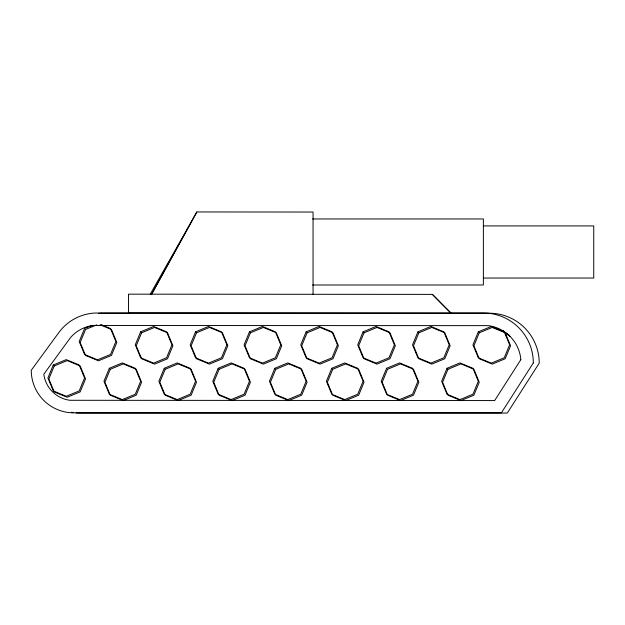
<?xml version="1.0" encoding="UTF-8"?>
<svg xmlns="http://www.w3.org/2000/svg" width="625" height="625" viewBox="0 0 625 625"><rect width="100%" height="100%" fill="white"/><g stroke="black" fill="none" stroke-linecap="round" stroke-linejoin="round"><path stroke-width="0.94" d="M313.047 294.297L313.055 212.039L196.781 211.953L151.633 294.18L196.906 211.953L150.234 294.18M451.086 313.234L432.477 294.383L128.492 294.164L128.477 313.008L451.086 313.234L432.266 294.383M92.359 325.305L84.578 328.523L79.211 341.492L84.578 354.461L97.547 359.828L110.516 354.461L115.883 341.492L110.516 328.523L101 324.586M96.766 324.852L85.531 329.508L80.156 342.477L85.531 355.438L98.492 360.805L111.461 355.438L116.828 342.477L111.461 329.508L100.227 324.852M312.672 218.961L483.375 218.961L483.375 284.992L312.672 284.992M483.375 225.914L593.75 225.914L593.75 278.039L483.375 278.039M129.352 313.211L101.063 313.211A47.805 47.805 0 0 0 98.406 313.414M450.297 313.211L489.32 313.211A49.914 49.914 0 0 1 539.234 363.133L507.297 413.047L79.758 413.047A42.578 42.578 0 0 1 76.039 412.883M502.203 330.359L509.992 336.336M502.633 330.648L509.492 335.898L508.602 334.734M73.281 412.555A42.578 42.578 0 0 1 71.445 412.227M53.281 364.984L47.906 377.953L53.281 390.914L66.242 396.289L79.211 390.914L84.578 377.953L79.211 364.984L66.242 359.617L53.281 364.984M54.227 365.969L48.859 378.93L54.227 391.898L67.195 397.266L80.156 391.898L85.531 378.93L80.156 365.969L67.195 360.594L54.227 365.969M109.336 368.289L103.969 381.258L109.336 394.219L122.305 399.594L135.273 394.219L140.641 381.258L135.273 368.289L122.305 362.922L109.336 368.289M110.289 369.273L104.914 382.234L110.289 395.203L123.25 400.57L136.219 395.203L141.586 382.234L136.219 369.273L123.25 363.898L110.289 369.273M140.641 331.836L135.273 344.797L140.641 357.766L153.609 363.133L166.57 357.766L171.945 344.797L166.57 331.836L153.609 326.461L140.641 331.836M141.586 332.812L136.219 345.781L141.586 358.742L154.555 364.117L167.523 358.742L172.891 345.781L167.523 332.812L154.555 327.445L141.586 332.812M164.25 368.289L158.875 381.258L164.25 394.219L177.211 399.594L190.18 394.219L195.547 381.258L190.18 368.289L177.211 362.922L164.25 368.289M165.195 369.273L159.828 382.234L165.195 395.203L178.164 400.57L191.125 395.203L196.5 382.234L191.125 369.273L178.164 363.898L165.195 369.273M195.547 331.836L190.18 344.797L195.547 357.766L208.516 363.133L221.477 357.766L226.852 344.797L221.477 331.836L208.516 326.461L195.547 331.836M196.5 332.812L191.125 345.781L196.5 358.742L209.461 364.117L222.43 358.742L227.797 345.781L222.43 332.812L209.461 327.445L196.5 332.812M218.164 368.289L212.789 381.258L218.164 394.219L231.125 399.594L244.094 394.219L249.461 381.258L244.094 368.289L231.125 362.922L218.164 368.289M219.109 369.273L213.742 382.234L219.109 395.203L232.078 400.57L245.039 395.203L250.414 382.234L245.039 369.273L232.078 363.898L219.109 369.273M249.461 331.836L244.094 344.797L249.461 357.766L262.43 363.133L275.391 357.766L280.766 344.797L275.391 331.836L262.43 326.461L249.461 331.836M250.414 332.812L245.039 345.781L250.414 358.742L263.375 364.117L276.344 358.742L281.711 345.781L276.344 332.812L263.375 327.445L250.414 332.812M274.82 368.289L269.453 381.258L274.82 394.219L287.789 399.594L300.75 394.219L306.125 381.258L300.75 368.289L287.789 362.922L274.82 368.289M275.773 369.273L270.398 382.234L275.773 395.203L288.734 400.57L301.703 395.203L307.07 382.234L301.703 369.273L288.734 363.898L275.773 369.273M306.125 331.836L300.75 344.797L306.125 357.766L319.086 363.133L332.055 357.766L337.422 344.797L332.055 331.836L319.086 326.461L306.125 331.836M307.07 332.812L301.703 345.781L307.07 358.742L320.039 364.117L333 358.742L338.375 345.781L333 332.812L320.039 327.445L307.07 332.812M331.781 368.289L326.414 381.258L331.781 394.219L344.75 399.594L357.711 394.219L363.086 381.258L357.711 368.289L344.75 362.922L331.781 368.289M332.727 369.273L327.359 382.234L332.727 395.203L345.695 400.57L358.664 395.203L364.031 382.234L358.664 369.273L345.695 363.898L332.727 369.273M363.086 331.836L357.711 344.797L363.086 357.766L376.047 363.133L389.016 357.766L394.383 344.797L389.016 331.836L376.047 326.461L363.086 331.836M364.031 332.812L358.664 345.781L364.031 358.742L377 364.117L389.961 358.742L395.336 345.781L389.961 332.812L377 327.445L364.031 332.812M386.609 368.289L381.242 381.258L386.609 394.219L399.578 399.594L412.539 394.219L417.914 381.258L412.539 368.289L399.578 362.922L386.609 368.289M387.562 369.273L382.188 382.234L387.562 395.203L400.523 400.57L413.492 395.203L418.859 382.234L413.492 369.273L400.523 363.898L387.562 369.273M417.914 331.836L412.539 344.797L417.914 357.766L430.875 363.133L443.844 357.766L449.211 344.797L443.844 331.836L430.875 326.461L417.914 331.836M418.859 332.812L413.492 345.781L418.859 358.742L431.828 364.117L444.789 358.742L450.164 345.781L444.789 332.812L431.828 327.445L418.859 332.812M447.008 368.289L441.641 381.258L447.008 394.219L459.977 399.594L472.938 394.219L478.312 381.258L472.938 368.289L459.977 362.922L447.008 368.289M447.961 369.273L442.586 382.234L447.961 395.203L460.922 400.57L473.891 395.203L479.258 382.234L473.891 369.273L460.922 363.898L447.961 369.273M478.312 331.836L472.938 344.797L478.312 357.766L491.273 363.133L504.242 357.766L509.609 344.797L504.242 331.836L491.273 326.461L478.312 331.836M479.258 332.812L473.891 345.781L479.258 358.742L492.227 364.117L505.188 358.742L510.562 345.781L505.188 332.812L492.227 327.445L479.258 332.812M520.797 359.711L494.656 400.57L69.883 400.289A30.281 30.281 0 0 1 43.812 374.219L70.398 337.727A35.516 35.516 0 0 1 93.102 325.508L488.305 325.641A37.617 37.617 0 0 1 520.688 358.023L520.797 359.711M533.312 362.93L501.375 412.852L73.828 412.852A42.578 42.578 0 0 1 31.25 370.266L58.852 332.539A47.805 47.805 0 0 1 95.133 313.016L483.391 313.016A49.914 49.914 0 0 1 533.312 362.93"/></g></svg>
